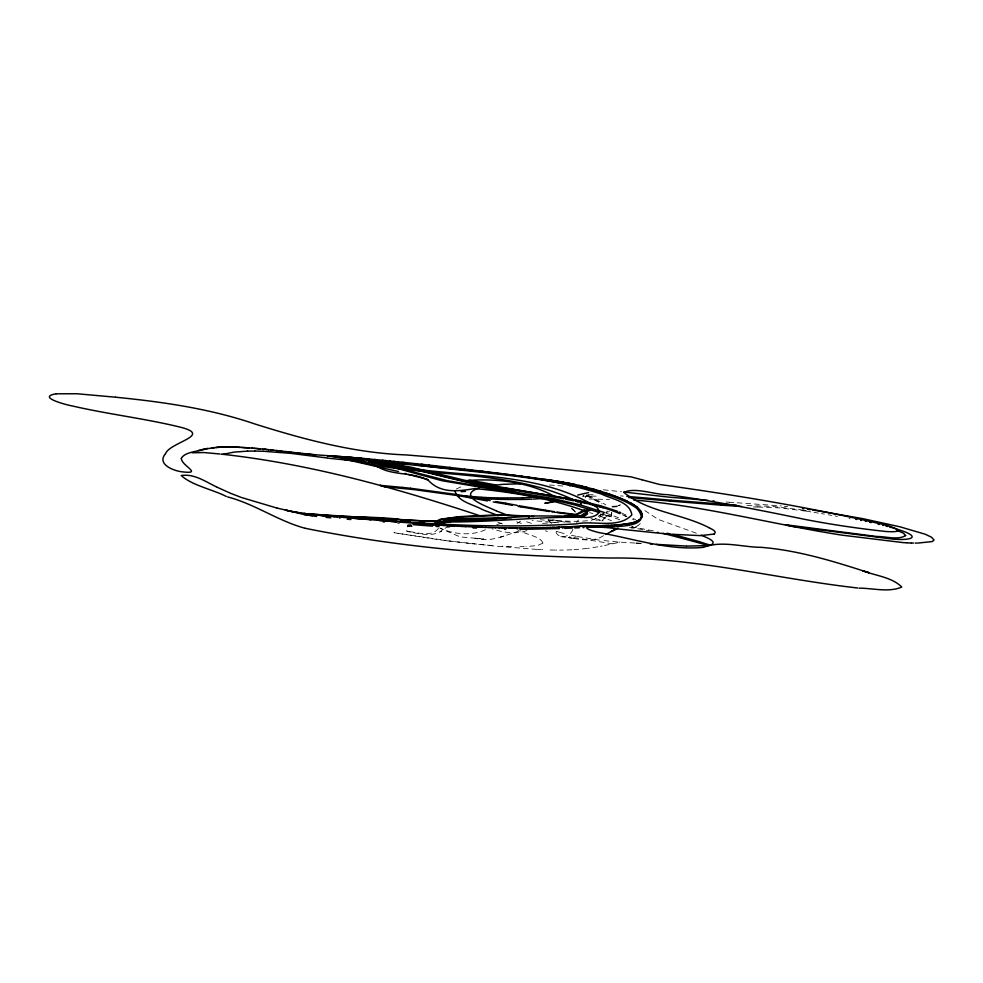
<?xml version="1.0" encoding="UTF-8"?>
<svg xmlns="http://www.w3.org/2000/svg" width="983" height="983" viewBox="0 0 983 983"><rect width="100%" height="100%" fill="white"/><g stroke="black" fill="none" stroke-linecap="round" stroke-linejoin="round"><path stroke-width="0.74" stroke-dasharray="4.92 3.69" d="M583.017 496.403L583.128 495.813M601.903 521.015C603.98 516.444 613.318 518.25 611.205 512.352M407.429 526.949L407.576 526.089L412.074 525.684M411.226 524.934L407.736 525.082L406.716 531.422C417.812 533.167 431.205 537.689 441.428 530.943L440.003 532M611.512 514.871L611.745 512.303M585.241 497.607L587.121 494.646M611.635 513.974L611.426 515.227L611.77 513.249L611.033 515.018L606.72 516.321L601.006 520.388L598.598 520.757M631.909 528.694L632.327 526.286M542.911 542.923C539.913 536.079 527.797 535.305 520.179 530.808M542.813 543.169L537.676 545.504L525.893 546.609M572.868 529.346C570.656 537.271 557.644 540.331 555.567 530.623M576.677 522.44L578.446 519.933M637.942 525.672L640.314 523.509M637.844 525.77L632.855 528.362M438.393 528.424C431.107 537.984 416.669 531.815 406.716 531.398L408.903 531.692M456.284 489.018L461.58 486.585M517.095 523.447L520.56 521.101M449.022 525.463L440.654 531.533M598.328 516.444L600.478 514.969M598.93 515.964L601.031 514.637M600.797 514.957L604.385 512.991M603.55 535.661C593.044 542.641 579.847 539.348 568.358 537.554L574.072 538.414M485.393 529.751C471.385 536.214 453.581 534.408 439.88 528.006M496.747 524.725L504.009 522.133M583.312 495.751L583.718 495.493M526.925 530.599C515.792 534.58 503.222 532.516 492.262 528.866M519.528 530.906C505.09 535.121 490.664 542.874 475.158 538.229M617.693 505.876L620.396 504.918L617.779 505.729M501.981 536.62L500.605 537.05L504.82 535.747M548.231 519.761C562.559 520.965 577.07 522.317 591.385 520.24C596.841 518.508 604.975 515.719 607.334 511.111M605.749 512.475L609.399 511.602M542.616 523.386L555.383 522.489M604.508 545.516L620.224 542.149L635.374 543.083M602.063 546.007L600.38 546.339M597.799 546.818L588.018 548.354M587.207 548.465L574.097 549.694M591.176 522.133L590.181 522.219M411.938 526.175L407.515 526.532L412.147 526.421M571.922 549.816L559.659 550.124M562.104 528.473L563.406 528.424M407.736 525.094L411.25 524.983M582.612 496.182L599.495 496.12M589.087 499.008L609.558 499.499M524.123 546.659L519.872 546.708M588.129 494.67L595.686 494.768M556.722 550.111L555.727 550.099M554.928 550.087L548.072 549.927M757.721 507.044L753.297 506.945M757.967 507.044L779.826 507.916L805.741 511.099M747.031 505.545L773.13 506.454L801.305 509.796M511.578 546.597L502.301 546.216M558.995 522.809L532.208 520.585M476.841 528.547L472.835 528.375M541.854 549.669L542.69 549.706M541.019 549.632L537.418 549.436M570.263 522.206L540.453 519.761M635.89 543.107L642.599 543.476M449.587 527.281L447.204 527.134M536.779 549.399L494.707 546.057L446.257 540.724M737.201 502.78L781.338 505.926M636.406 543.132L643.042 543.525M549.399 485L565.262 486.192M733.871 502.559L729.742 502.276M620.457 495.899L623.271 496.096M729.595 502.264L726.068 502.006M618.885 542.051L619.88 542.125M492.114 545.553L472.147 543.697M617.545 541.94L602.505 540.478M397.722 523.423L399.307 523.558M382.952 522.206L384.648 522.354M569.612 486.548L570.484 486.622M339.11 518.533L340.302 518.631M475.059 538.254L483.931 539.028L460.069 536.89L440.433 528.375M603.365 489.767L621.526 491.746M471.041 543.574L437.914 539.581L393.925 532.7L445.815 540.49M784.262 506.245L787.616 506.626M599.311 540.097L576.874 536.46M560.765 536.669L577.734 538.967M802.226 509.931L806.293 510.533M806.429 511.209L810.901 511.897M612.679 543.857L569.341 536.804M813.998 512.389L818.323 513.101M821.37 513.605L824.418 514.121M828.3 514.785L831.778 515.387M835.046 515.964L837.455 516.394M600.552 514.011L603.955 514.625L599.986 513.63M649.136 530.795L646.384 530.304M653.314 530.832L631.541 526.777M642.599 529.604L629.353 527.146M849.066 518.569L850.209 518.791M552.741 519.774L564.795 522.157M576.284 536.337L568.174 534.531M610.627 516.308L603.267 514.613L610.418 516.259M564.217 533.536L561.711 532.872M603.206 520.793L602.149 520.499M597.394 520.437L595.845 520.007M561.17 532.725L560.064 532.417M559.511 532.27L558.147 531.877M547.433 531.434L545.405 530.857M595.268 518.533L600.023 519.909M590.844 518.557L594.715 519.688M557.607 531.717L556.255 531.324M599.962 516.087L611.463 520.744M521.346 523.386L513.962 520.953M531.361 523.374L523.976 520.916M589.677 512.573L592.835 513.654M619.757 519.761L602.911 513.765M605.749 513.015L621.883 519.024M497.828 522.206L504.697 524.811M516.923 529.53L518.557 530.169M696.333 533.216L658.192 519.405L642.489 508.997M621.784 513.089L628.149 516.014M633.814 519.847L632.573 519.294M626.884 516.702L621.563 514.33L626.503 516.628M635.571 519.675L632.978 518.397M588.092 495.186L604.275 503.91M586.912 495.837L601.399 503.665M586.679 495.125L602.026 503.812M604.656 504.168L605.725 504.93M571.356 508.125L575.706 512.217L572.069 509.01M548.035 519.774L551.856 523.792M571.983 508.764L575.706 512.217"/><path stroke-width="1.47" d="M586.323 527.49C593.081 524.676 659.015 533.179 636.566 508.137C623.726 499.057 608.121 495.125 593.351 490.394C534.949 475.194 474.076 472.725 414.47 464.689M304.533 513.544L304.226 514.613L316.587 516.456M305.344 514.539L305.504 513.839M306.942 513.716L371.537 518.901C439.548 525.5 508.002 528.068 576.247 523.865C593.388 520.277 618.651 529.112 631.848 514.883C629.906 501.465 611.721 499.167 601.633 494.117C525.573 469.677 444.058 470.98 365.627 459.196L343.939 456.812L343.534 458.963L398.471 471.545M368.686 460.658L368.871 459.528L370.64 459.909M454.932 491.058C458.25 502.153 473.56 504.426 482.493 509.612M578.004 501.895C505.139 466.126 419.79 480.232 343.718 457.869M343.743 458.017L410.464 464.271M343.939 456.812L344.763 456.984M905.662 535.575C897.798 540.404 886.015 536.362 876.897 536.497M933.801 540.208L932.523 541.4M641.85 517.009L641.358 517.992L642.145 515.215L641.272 512.008L636.677 506.798M641.911 516.849L642.034 514.134L640.633 510.902M368.22 460.449L441.981 480.724L546.966 498.381L574.785 504.906L599.716 512.635M641.346 518.016L639.11 520.179L641.321 518.053M165.476 453.704C156.199 464.431 174.372 471.176 182.641 471.877C203.088 474.236 181.646 465.831 181.339 458.496M165.574 453.556C170.243 442.104 212.906 435.469 180.577 427.224C144.82 418.475 108.13 414.248 72.275 405.954C67.913 405.291 35.806 397.12 56.068 393.814M714.334 533.953C717.725 531.41 710.881 528.731 709.136 527.748M581.174 517.525L582.501 516.923M605.983 534.408L616.353 528.768L671.88 534.482M618.037 528.104L611.365 531.484L616.353 528.768C609.104 527.232 566.712 524.271 599.052 532.626C633.396 538.524 668.514 550.799 703.509 547.334C721.399 540.257 742.521 547.236 761.309 547.347C796.98 550.222 831.323 560.593 865.2 571.516M714.162 534.039L700.547 535.624L672.237 534.297M181.314 458.336C185.111 451.357 199.402 451.615 206.909 448.567M434.928 523.46L438.246 520.142L440.63 519.171L460.155 516.603L501.821 514.625L529.948 516.308M193.405 452.278L194.143 451.971M932.142 541.572L918.073 543.058M476.411 489.018C457.427 497.115 490.308 507.56 495.96 510.779M577.709 495.076L588.608 492.581M477.21 488.748L479.52 488.072M583.828 516.493L587.576 513.9L586.458 509.636M633.814 522.501L639.085 520.204L632.45 522.882L621.453 524.676M710.734 545.086C718.647 541.449 704.651 536.902 701.186 535.17M198.283 450.533L202.977 449.317M434.891 523.411L442.141 519.171L459.393 516.997L503.628 515.264L528.473 516.542M223.092 454.33L233.88 452.131L247.507 451.136M633.433 522.612L631.332 523.153M584.922 509.599L575.682 514.662L563.947 516.554M584.959 510.804L572.978 516.567M439.622 524.431C457.587 517.844 477.369 520.953 496.12 519.97M203.37 449.231L216.051 447.486M463.03 480.957C493.319 477.849 526.851 481.338 553.896 496.022M630.25 523.386L617.361 525.02M556.538 501.035L544.828 503.271L552.901 502.018M590.328 510.3C585.143 511.209 582.255 516.849 576.603 516.591M488.293 486.094L502.94 484.312L520.474 483.808M207.008 448.543L207.634 448.445M708.46 545.602L686.736 546.093M459.098 518.582L461.346 518.287M431.279 524.136L430.062 524.295M477.283 483.292L482.985 482.579L495.874 484.975M465.463 491.402L461.15 491.647M211.615 447.904L212.733 447.781M56.142 393.802L76.895 393.741L115.515 397.206M213.164 447.744L214.749 447.597M192.238 452.782L203.837 452.536L219.946 453.999M621.158 524.701L615.8 525.131M528.547 517.746L529.505 517.672M215.855 447.511L217.464 447.388M216.248 447.474L218.361 447.339M304.374 514.613L285.303 510.03L288.523 510.791M616.943 525.057L616.095 525.106M217.636 447.376L221.58 447.179M537.848 496.993L523.62 497.803M543.39 498.455L533.019 499.069M612.36 506.687L616.931 506.417M615.358 525.155L612.262 525.315M453.802 521.199L534.42 515.94L562.509 516.014M426.352 524.443L437.668 523.411L447.535 520.474L456.53 519.393L506.11 518.582M614.768 525.18L613.896 525.229M218.754 447.314L219.553 447.265M531.766 499.131L526.151 499.389M423.476 524.431L436.44 523.251L446.368 519.896L455.854 518.705L511.91 517.636M219.959 447.253L223.632 447.118M612.556 525.303L608.33 525.463M523.067 497.828L522.157 497.865M570.804 526.704L580.56 526.274M611.647 525.34L610.713 525.377M564.697 528.375L572.266 528.055M574.711 527.945L579.479 527.748M562.018 527.06L569.722 526.753M563.64 526.999L594.518 525.856M558.528 527.195L562.337 527.048M580.892 526.286L596.177 525.807M559.462 528.584L519.909 529.395M521.654 497.889L497.865 497.926M557.005 527.257L559.708 527.158M582.956 527.613L584.086 527.576M553.921 527.367L557.042 527.257M608.993 525.438L601.842 525.672M221.986 447.167L224.468 447.105M552.372 527.416L554.338 527.343M608.145 525.475L602.37 525.659M550.222 527.478L552.974 527.392M525.672 499.401L525.008 499.413M548.846 527.527L550.799 527.466M549.227 527.515L542.014 527.699M247.605 451.123L254.855 451.062M546.044 527.601L547.642 527.552M524.504 499.438L522.882 499.475M597.062 525.794L600.748 525.696M595.047 525.831L601.879 525.659M544.631 527.638L540.429 527.736M538.831 527.76L541.793 527.699M224.222 447.105L226.889 447.068M537.222 527.785L538.942 527.76M224.738 447.093L226.409 447.068M522.378 499.475L507.584 499.462M535.612 527.822L537.504 527.785M533.99 527.846L536.067 527.81M531.729 527.871L534.617 527.834M532.356 527.859L528.449 527.908M226.569 447.068L228.683 447.068M528.829 527.908L524.48 527.932M525.487 527.932L521.125 527.945M917.028 543.071L915.247 543.071M519.761 527.945L521.592 527.945M228.093 447.068L231.005 447.081M517.279 527.945L520.154 527.945M515.78 527.945L517.427 527.945M514.109 527.945L515.854 527.945M228.916 447.068L229.617 447.068M511.615 527.932L513.028 527.932M514.441 527.945L510.226 527.92M254.99 451.062L263.297 451.258M508.825 527.908L510.755 527.92M509.071 527.908L505.692 527.871M913.514 543.058L911.401 543.021M504.476 529.321L505.84 529.333M230.931 447.081L235.699 447.191M507.535 499.462L501.047 499.352M503.37 527.846L506.073 527.883M503.824 527.846L495.076 527.687M501.33 527.81L502.583 527.834M497.423 497.926L494.682 497.865M498.86 527.773L499.806 527.785M232.836 447.118L241.228 447.412M356.829 518.274L366.561 518.508M563.701 516.038C569.821 514.699 589.247 520.081 587.269 509.182M500.2 499.339L498.369 499.29M495.53 527.699L491.795 527.601M494.289 497.853L487.949 497.631M492.225 527.613L488.858 527.515M910.909 543.009L907.272 542.862M497.976 499.278L491.783 499.032M489.374 527.527L485.491 527.404M444.021 521.813L406.741 520.056M236.239 447.204L238.414 447.29M439.856 521.174L425.553 521.113L307.962 513.962M485.848 527.416L480.257 527.22M482.1 527.281L477.431 527.097M263.469 451.258L290.882 453.372L326.725 457.931M686.159 546.069L656.14 544.349M475.047 526.999L478.131 527.134M445.852 521.887C491.93 522.551 537.848 516.308 583.939 517.365C589.726 518.299 604.582 514.969 596.558 507.044C542.112 473.659 474.125 477.05 412.749 468.78M472.454 526.888L476.177 527.048M238.967 447.314L240.098 447.363M461.678 526.409L473.069 526.913M458.287 526.249L462.575 526.446M464.996 526.556L465.819 526.593M487.322 497.595L481.51 497.263M458.778 526.274L453.618 526.016M241.216 447.412L244.103 447.572M491.168 499.008L488.649 498.873M449.833 525.807L453.986 526.028M242.162 447.462L249.424 447.929M736.488 505.102L731.057 504.771M906.744 542.837L903.402 542.616M450.607 525.856L452.254 525.942M741.514 506.454L736.918 506.171M448.248 525.721L449.993 525.819M448.617 525.733L441.699 525.303M446.614 525.622L447.437 525.672M244.435 447.597L247.47 447.793M376.12 518.913L384.23 519.479M334.859 456.186L327.634 455.719M721.362 505.164L736.845 506.171M488.121 498.836L485.713 498.676M533.609 516.554L531.164 516.394M721.178 505.151L670.148 501.072M633.765 499.978C704.037 505.815 772.355 524.283 841.853 535.133L902.885 542.579M423.808 522.477L419.643 522.206M443.1 525.389L444.488 525.487M335.559 456.223L343.436 456.776M730.811 504.758L671.352 500.236M442.203 525.34L435.961 524.91M441.256 525.278L438.32 525.069M248.011 447.83L254.609 448.346M435.924 526.396L439.057 526.605M481.056 497.226L464.529 495.936L468.94 497.361L485.27 498.639M437.226 524.996L430.456 524.504M342.944 456.739L315.482 454.797M708.092 500.408L667.334 496.98L623.812 492.004M628.727 497.496L669.939 501.06M432.545 524.664L434.253 524.787M432.569 526.151L412.946 524.652M650.156 543.955L651.999 544.103M409.911 521.506L405.598 521.174M426.769 524.234L430.824 524.529M342.895 456.739L348.24 457.156M626.822 496.366L671.143 500.224M400.72 519.589L405.561 519.958M425.492 524.136L427.372 524.283M420.208 523.73L425.664 524.148M401.101 520.83L403.374 521.002M708.129 545.454L693.494 541.387M413.179 523.177L420.527 523.755M251.648 448.101L252.938 448.199M345.561 456.935L346.63 457.021M399.037 519.221C367.974 515.792 336.604 517.82 305.59 513.876M396.468 520.462L388.015 519.774M395.694 521.764L379.438 520.449M402.563 522.329L413.659 523.214M347.687 457.107L351.681 457.439M396.321 521.826L402.674 522.342M396.37 521.826L369.325 519.589M348.756 457.193L349.825 457.279M888.018 538.512C908.329 541.375 926.748 537.799 895.058 528.584M349.272 517.906L370.935 519.749M254.241 448.309L256.379 448.494M350.882 457.365L352.541 457.513M351.951 457.464L353.401 457.587M887.809 538.487L791.278 526.224L785.405 524.713L876.566 536.472M336.96 516.861L362.432 519.036M334.576 516.665L337.12 516.898M347.159 519.208L350.894 519.528M255.605 448.432L258.124 448.653M352.86 457.537L356.829 457.881M354.691 457.697L355.6 457.771M333.384 516.567L335.043 516.726M331.947 516.456L334.011 516.628M356.51 457.857L358.328 458.017M332.193 516.456L328.863 516.186M330.767 517.82L326 517.39M256.858 448.531L257.485 448.592M357.689 457.955L359.25 458.103M358.549 458.041L360.822 458.238M327.978 516.1L329.809 516.247M327.081 516.026L328.617 516.136M257.829 448.629L259.401 448.764M258.566 448.69L260.286 448.85M360.257 458.189L362.002 458.348M361.117 458.262L363.685 458.508M315.617 454.81L304.189 453.654M327.425 516.038L322.387 515.584M325.115 515.842L326.479 515.964M363.526 458.483L364.644 458.594M364.546 458.582L369.129 459.012M314.462 454.699L312.594 454.515M713.044 500.851L714.088 500.949M260.04 448.826L262.891 449.096M368.809 458.987L375.481 459.614M334.417 458.852L344.615 459.872M408.043 468.375L385.397 465.512L343.755 457.685M323.862 515.706L321.023 515.448M859.289 588.153C873.039 588.19 888.89 592.663 901.755 587.06C892.048 577.144 875.3 575.682 862.386 570.668L868.972 572.647L866.453 571.885M374.142 459.491L376.845 459.749M376.759 459.737L383.259 460.376M382.301 460.277L385.877 460.634M385.017 460.548L390.448 461.076M262.768 449.084L264.685 449.28M333.36 458.754L330.644 458.459M319.672 515.313L321.49 515.473M389.784 461.015L394.515 461.482M393.691 461.408L397.611 461.801M264.341 449.243L265.459 449.354M310.591 454.318L311.255 454.392M320.323 515.362L314.929 514.822M857.876 588.018C775.292 578.729 694.023 556.992 610.418 558.025C508.223 556.489 405.549 548.588 305.283 528.313M397.206 461.752L402.821 462.329M402.6 462.305L404.124 462.465M265.078 449.317L266.221 449.428M265.803 449.391L267.044 449.514M309.866 454.244L308.048 454.06M222.477 454.269C310.284 464.025 395.879 487.937 479.52 515.62M402.625 487.421L380.188 485.344L384.464 486.769L413.769 489.571M402.698 487.433L410.366 488.244M319.143 515.239L305.062 513.654M403.939 462.44L417.32 463.841M266.835 449.501L268.359 449.661M355.367 460.99L344.947 459.909M221.998 454.22L221.261 454.134M267.88 449.6L268.924 449.71M268.691 449.686L271.038 449.944M307.642 454.023L306.426 453.888M416.423 463.743L421.744 464.308M421.302 464.259L422.973 464.443M270.743 449.907L272.107 450.054M305.283 453.777L305.983 453.851M271.849 450.03L273.176 450.165M422.629 464.406L429.239 465.119M272.991 450.153L276.776 450.558M302.432 453.47L304.238 453.667M115.687 397.218C162.736 401.9 209.809 408.609 254.732 423.931C303.956 439.413 354.273 453.003 406.139 454.92L484.422 461.383L604.68 473.695L631.012 476.853L641.936 479.753M428.969 465.094L434.511 465.696M434.203 465.672L435.825 465.844M302.899 453.519L299.889 453.188M410.55 488.256L457.107 494.584M413.954 489.595L459.27 495.813M314.499 514.748L305.369 513.642M435.506 465.819L443.407 466.692M276.69 450.558L277.341 450.632M277.046 450.595L281.666 451.111M297.861 452.954L300.233 453.224M279.283 450.841L280.204 450.951M298.23 453.003L295.736 452.721M558.565 512.77L575.252 514.932M442.362 466.581L464.554 469.137M281.113 451.05L286.655 451.676M291.386 452.217L295.785 452.721M285.955 451.602L288.056 451.836M289.715 452.033L291.595 452.241M564.279 513.028L577.144 514.613M449.526 467.392L450.411 467.49M287.908 451.824L289.764 452.033M557.852 512.684L557.152 512.598M563.443 512.942L558.27 512.278M464.369 469.112L472.049 470.021M471.14 469.923L479.667 470.943M330.411 458.434L329.637 458.336M479.176 470.882L483.194 471.373M482.198 471.25L485.971 471.717M485.86 471.705L493.982 472.7M493.491 472.651L500.961 473.585M555.604 512.413L554.387 512.254M508.789 474.58L500.654 473.548M508.358 474.519L515.694 475.465M515.424 475.428L522.44 476.35M304.644 513.421L305.787 513.581M306.585 513.814L303.477 513.433M521.752 476.251L529.333 477.259M528.952 477.21L536.067 478.156M535.17 478.045L542.297 479.016M328.74 458.213L327.474 458.041M541.928 478.954L544.25 479.286M288.572 510.865L304.398 513.519M803.639 508.727L802.435 508.555M543.845 479.225L545.86 479.507M545.405 479.446L548.858 479.937M552.802 512.045L551.881 511.91M547.187 479.704L547.85 479.79M807.461 509.268L810.299 509.685M548.514 479.888L550.738 480.208M301.756 513.2L300.122 512.954M312.397 515.633L305.48 514.527M550.001 480.109L551.475 480.318M557.558 512.18L556.759 512.057M551.144 480.269L552.95 480.54M812.45 510.017L816.676 510.656M552.274 480.441L553.675 480.65M553.417 480.613L561.232 481.867M518.95 490.972C470.021 486.401 423.685 469.149 375.273 461.961M817.5 510.779L862.423 518.582L899.85 526.777L925.224 534.236L931.503 537.209L933.85 539.802M555.346 480.908L557.201 481.203M519.921 491.119L553.527 496.919M549.448 511.541L540.896 510.165M299.311 512.831L295.269 512.168M343.706 458.287L327.167 455.719L349.678 458.594M557.902 481.314L559.02 481.498M554.154 511.651L545.381 510.214M493.196 501.957L502.301 503.443M540.748 510.14L537.48 509.599M469.063 480.22L482.985 482.579M457.292 494.609L490.185 500.58M495.948 501.588L501.649 502.522M545.246 510.189L519.122 505.754M524.455 507.437L521.039 506.872M524.639 507.474L537.332 509.575M559.966 481.645L562.792 482.125M501.797 502.546L505.655 503.21M459.454 495.837L487.322 500.925M520.879 506.847L518.016 506.368M561.797 481.953L563.787 482.297M502.448 503.468L506.159 504.144M563.419 482.235L572.192 483.894M505.717 503.222L517.23 505.397M575.411 514.957L576.529 515.166M658.069 532.405L657.43 532.282M294.47 512.02L291.3 511.43M554.461 497.091L563.8 498.823M666.953 533.278L669.915 533.83M566.552 482.8L568.899 483.243M659.863 484.521C733.404 494.719 806.748 506.749 879.121 523.57C889.59 525.34 911.536 533.118 885.892 531.508C858.442 528.51 831.065 524.529 803.959 519.208C758.593 509.796 713.117 500.814 667.199 494.621C654.199 494.719 634.969 486.88 623.873 492.434C647.76 512.02 681.797 513.617 709.013 527.687M662.984 533.29L693.347 541.338M506.22 504.156L512.241 505.311M659.446 484.447L642.022 479.79M373.012 461.543L370.714 461.088M565.655 499.18L573.814 500.789M370.898 459.958L411.656 467.318L473.13 482.321L578.422 500.458L600.588 505.729L617.471 511.295M617.68 512.696C583.14 499.278 545.934 495.076 509.661 488.784C462.366 484.029 417.296 467.466 370.702 459.921M569.673 483.39L579.196 485.442M428.355 479.593L408.338 474.47M855.665 519.245L856.721 519.466M575.583 501.146L583.337 502.792M572.597 483.98L573.593 484.189M673.244 534.506L699.429 541.731M290.771 511.271L277.194 508.125M861.464 520.462L860.629 520.277M370.468 460.007L369.055 459.577M351.312 458.938L353.425 459.405M865.286 521.273L866.084 521.445M574.514 484.386L575.436 484.582M869.599 522.206L871.208 522.563M584.172 502.977L587.453 503.714M578.975 485.381L587.048 487.396M877.979 524.111L879.441 524.467M579.835 485.59L582.366 486.192M589.063 504.095L596.017 505.815M882.574 525.229L883.594 525.487M584.025 486.61L585.278 486.929M305.209 528.301C278.152 521.027 254.818 503.996 227.564 496.906M885.929 526.077L887.551 526.495M585.893 487.089L593.56 489.19M277.132 508.113L241.879 497.631M597.492 506.208L599.667 506.786M889.492 527.011L891.225 527.49M370.063 460.867L447.56 480.736L553.454 498.614L580.67 505.004L604.262 512.475M370.001 460.855L368.367 460.351M600.367 506.982L603.144 507.781M892.109 527.736L894.37 528.387M591.741 488.674L592.651 488.932M593.228 489.104L600.92 491.402M594.224 489.387L596.189 489.964M586.482 511.59C550.799 498.295 512.807 492.311 475.059 488.551C459.122 491.095 441.195 494.019 428.674 480.65C412.86 471.41 393.003 476.325 377.128 466.409M597.983 490.505L601.547 491.598M601.375 491.549L604.631 492.581M699.577 541.78L709.849 545.037M405.057 473.413L406.151 473.757M604.582 492.569L605.43 492.839M605.368 492.827L606.204 493.097M606.13 493.073L606.978 493.355M606.892 493.331L607.752 493.613M607.654 493.577L609.263 494.117M608.391 493.822L611.573 494.916M609.681 494.265L610.32 494.486M610.726 494.633L613.834 495.727M498.369 515.608L485.012 510.619M241.191 497.386L230.907 493.441M612.876 495.383L625.127 500.236M896.693 530.267L903.352 533.142L905.662 535.538M508.457 515.547L496.673 511.062M614.252 495.874L622.903 499.266M376.206 466.065L374.314 465.377M226.311 496.44C212.144 489.301 191.955 485.381 181.277 475.563C194.351 473.413 205.705 481.854 216.936 487.138M371.427 464.295L372.397 464.664M484.816 510.533L483.267 509.919M619.106 511.959L620.728 512.635M618.258 512.929L619.978 513.654M230.354 493.208L217.341 487.335M623.984 499.733L627.682 501.428M627.314 501.256L631.344 503.333M630.939 503.099L636.64 506.773M554.584 496.415L555.272 496.808M632.106 503.763L636.284 506.491M580.388 503.284L581.297 503.861M636.529 506.675L640.523 510.73"/></g></svg>
